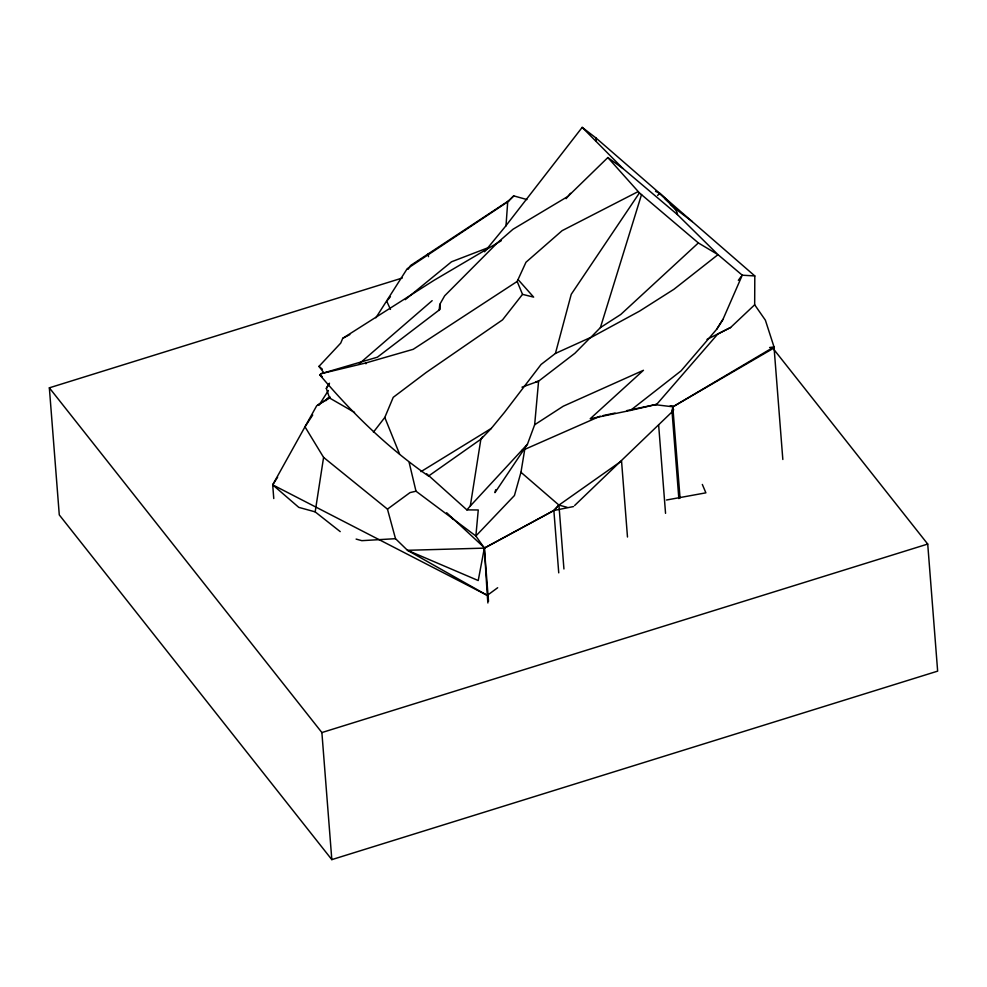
<?xml version="1.0" encoding="UTF-8"?>
<svg xmlns="http://www.w3.org/2000/svg" width="987" height="987" viewBox="0 0 987 987"><rect width="100%" height="100%" fill="white"/><g stroke="black" fill="none" stroke-linecap="round" stroke-linejoin="round"><path stroke-width="1.48" d="M782.827 459.486L774.018 346.918L765.381 320.183L754.673 304.786L754.808 275.941L595.988 137.97L582.182 127.372L505.134 226.763L484.543 251.784M680.055 498.065L672.764 406.36M505.998 225.937L507.713 201.829L513.733 195.882L526.935 199.559M495.684 489.712L494.968 492.649L527.453 444.212L534.658 424.755L538.581 381.167L574.915 353.26L589.868 338.109L639.564 311.115L673.936 289.277L718.005 254.658L742.261 275.2L754.808 275.941M439.129 310.424L439.77 304.403L444.656 295.816L497.226 242.999L512.981 229.268L567.932 196.413L607.832 157.562L622.859 168.444L677.378 214.561L718.005 254.658L698.364 242.938L639.428 192.897L607.832 157.562M774.018 346.918L773.882 348.041L672.924 406.804L774.018 346.918L769.589 347.535M340.219 531.623L315.174 511.871L323.588 457.388L304.983 426.803M426.692 473.809L466.888 509.884L470.305 505.986L480.866 439.227L482.643 436.723M488.516 601.379L484.346 548.13L475.87 535.99L514.437 495.523L520.963 472.279L524.751 449.369L600.219 416.169M678.846 498.595L672.061 411.887L672.949 406.718M574.644 505.492L672.061 411.887L672.937 406.804L672.196 406.237M573.533 506.553L553.867 510.489L484.346 548.13L478.226 580.541L407.471 550.302L395.503 538.68L387.459 509.132L323.588 457.388M439.77 304.403L440.202 309.239L377.367 357.195L321.207 373.666L319.788 374.826C351.754 412.763 387.78 447.839 428.531 476.055L480.866 439.227L491.267 428.432L504.431 412.443L541.073 364.462L555.422 353.432L571.239 294.299L639.428 192.897M555.422 353.432L590.794 337.394L600.404 327.598L641.562 194.501M373.407 432.183L384.794 417.464L393.233 397.329L426.051 372.568L502.543 319.862L522.518 294.36L517.163 281.455L525.972 262.246L562.121 230.662L638.058 191.638M501.248 240.729L434.218 280.197L342.748 338.307L340.725 343.106L318.961 366.387L324.242 373.283M534.658 424.755L563.232 406.225L643.462 370.285L590.201 418.759L630.459 410.419L681.055 370.865L716.833 329.09L722.965 319.381L742.261 275.2M273.769 498.546L272.696 484.839L316.691 405.768L329.535 397.983L354.555 412.406M329.535 397.983L326.327 388.422L329.029 383.573M716.833 329.09L722.965 319.381M326.327 388.422L329.498 383.24M318.912 405.336L328.375 390.531M408.124 269.303L410.518 265.552L509.243 200.435M315.174 511.871L298.765 507.355L272.696 484.839L277.631 477.177M326.08 400.611L327.758 398.032M375.887 317.777L407.199 268.711L507.713 201.829L513.733 195.882M304.946 426.865L312.719 415.009M738.338 280.345L741.027 276.644M672.061 411.887L673.714 409.716M390.433 296.68L386.731 301.183L390.457 309.387M566.094 198.658L570.511 193.292M630.459 410.419L656.713 404.337L717.722 334.099L730.614 327.487L754.673 304.786M470.305 505.986L527.453 444.212M657.601 195.451L659.698 193.316L676.206 209.355L692.232 221.581M698.364 242.938L620.749 314.483L600.404 327.598M432.158 300.665L359.342 363.672M405.213 299.678L451.515 261.789L486.986 248.144M487.886 602.983L487.282 595.371L497.67 587.734M387.459 509.132L410.024 492.599L415.996 491.205L475.87 535.99L478.263 509.971L466.888 509.884M517.163 281.455L413.232 349.299L365.918 362.932L321.207 373.666M317.654 405.04L330.312 397.119M420.968 471.638L491.267 428.432M484.346 548.13L487.282 595.371L407.471 550.302L484.346 548.13L553.867 510.489L558.938 505.097L621.539 460.954L627.485 537.014M342.748 338.307L349.83 334.581M707.013 339.392L730.614 327.487M670.025 406.064L671.16 406.311M521.913 450.454L524.751 449.369M521.987 387.163L538.581 381.167L535.645 381.87M773.759 349.324L927.718 544.059L937.65 671.135L331.817 859.628L59.282 514.906L49.35 387.829L402.264 278.026M49.35 387.829L321.885 732.551L927.718 544.059M603.18 415.552L615.049 413.059M626.905 410.58L656.713 404.337M666.472 500.014L705.89 492.834L702.325 484.444M395.503 538.68L361.81 540.666L356.122 539.087M655.072 404.67L672.924 406.804L670.963 405.706M665.127 198.843L676.206 209.355L659.698 193.316L655.516 191.355M522.518 294.36L533.646 297.112L518.274 279.777M567.241 507.355L558.938 505.097L520.963 472.279M272.696 484.839L487.282 595.371M484.617 547.921L446.655 512.734M319.788 374.826L322.268 376.652M318.961 366.387L322.317 369.163M676.206 209.355C661.783 197.079 678.044 209.133 677.378 214.561M582.182 127.372L622.859 168.444M451.084 516.966L453.008 519.335M384.794 417.464L399.525 453.934M409.198 462.656L415.996 491.205M595.988 137.97L596.247 140.919M658.65 425.113L665.546 513.339M563.935 568.981L558.938 505.097L553.867 510.489L558.741 572.855M428.247 253.61L428.481 256.657M321.885 732.551L331.817 859.628M365.918 362.932L365.93 363.821"/></g></svg>
